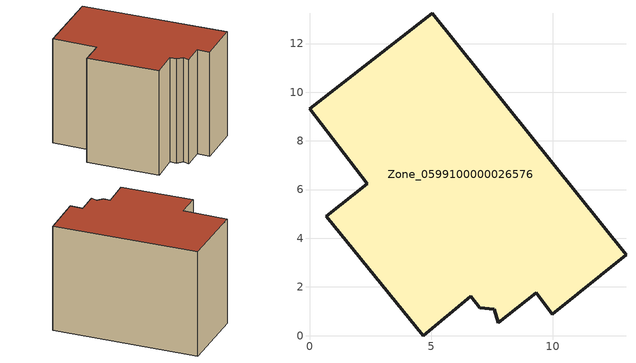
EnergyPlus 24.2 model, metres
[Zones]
Zone_0599100000026576
 floor ground (C_G): 7.76,0.52 7.59,1.07 7,1.15 6.62,1.61 4.67,0 0.68,4.92 2.37,6.23 0,9.32 5.03,13.24 13.01,3.33 9.97,0.88 9.31,1.77 z0
 wall outside (C_F): 0,9.32 2.37,6.23 0.68,4.92 4.67,0 6.62,1.61 7,1.15 7.59,1.07 7.76,0.52 9.31,1.77 9.97,0.88 13.01,3.33 5.03,13.24 0,9.32 z0:9.57
 roof outside (C_R): 7,1.15 7.59,1.07 7.76,0.52 9.31,1.77 9.97,0.88 13.01,3.33 5.03,13.24 0,9.32 2.37,6.23 0.68,4.92 4.67,0 6.62,1.61 z9.57
[BUILDING]
Pand.0599100000026576: North Axis=0; Terrain=City; Loads Convergence Tolerance Value=0.04; Temperature Convergence Tolerance Value=0.4; Solar Distribution=FullExterior; Maximum Number of Warmup Days=25; Minimum Number of Warmup Days=1
[Site:Location]
Rotterdam.The.Hague.AP_ZH_NLD Design_Conditions: Latitude=51.96; Longitude=4.45; Time Zone=1; Elevation=-4.5
[SITE:GROUNDTEMPERATURE:BUILDINGSURFACE]
18, 18, 18, 18, 18, 18, 18, 18, 18, 18, 18, 18
[MATERIAL] Thermal Absorptance=0.9; Solar Absorptance=0.7; Visible Absorptance=0.7
Name | Roughness | Thickness | Conductivity | Density | Specific Heat
G.TC.1946 | MediumSmooth | 0.15 | 1 | 540 | 1210
F.TC.1946 | Rough | 0.3 | 0.857143 | 1920 | 840
R.TC.1946 | MediumRough | 0.2 | 0.909091 | 1500 | 1000
[CONSTRUCTION]
C_G: G.TC.1946
C_F: F.TC.1946
C_R: R.TC.1946
[ZONE]
Zone_0599100000026576: Type=1; Multiplier=1; Ceiling Height=Autocalculate; Volume=Autocalculate; Floor Area=autocalculate; Part of Total Floor Area=Yes
[ZONEINFILTRATION:DESIGNFLOWRATE]
Infil_Zone_0599100000026576: Zone or ZoneList or Space or SpaceList=Zone_0599100000026576; Schedule=AlwaysOn; Design Flow Rate Calculation Method=Flow/Area; Flow Rate per Floor Area=0.003; Constant Term Coefficient=1; Temperature Term Coefficient=0; Velocity Term Coefficient=0; Velocity Squared Term Coefficient=0
[HVACTEMPLATE:ZONE:IDEALLOADSAIRSYSTEM]
Zone_0599100000026576: Maximum Heating Supply Air Temperature=50; Minimum Cooling Supply Air Temperature=13; Maximum Heating Supply Air Humidity Ratio=0.0156; Minimum Cooling Supply Air Humidity Ratio=0.0077; Heating Limit=NoLimit; Cooling Limit=NoLimit; Dehumidification Control Type=ConstantSensibleHeatRatio; Cooling Sensible Heat Ratio=0.7; Dehumidification Setpoint=60; Humidification Control Type=None; Humidification Setpoint=30; Outdoor Air Method=None; Outdoor Air Flow Rate per Person=0.00944; Outdoor Air Flow Rate per Zone Floor Area=0; Outdoor Air Flow Rate per Zone=0; Demand Controlled Ventilation Type=None; Outdoor Air Economizer Type=NoEconomizer; Heat Recovery Type=None; Sensible Heat Recovery Effectiveness=0.7; Latent Heat Recovery Effectiveness=0.65
[ZONECONTROL:THERMOSTAT]
ThermostatControl_Zone_0599100000026576: Zone or ZoneList=Zone_0599100000026576; Control Type Schedule=DualSetpointControlType; Control 1=Thermostat_Zone_0599100000026576; Temperature Difference Between Cutout And Setpoint=0
[THERMOSTATSETPOINT:DUALSETPOINT]
Thermostat_Zone_0599100000026576: Heating Setpoint Temperature Schedule=HeatingSetpoint_Zone_0599100000026576; Cooling Setpoint Temperature Schedule=CoolingSetpoint_Zone_0599100000026576
[SCHEDULE:COMPACT]
HeatingSetpoint_Zone_0599100000026576: Through: 12/31, For: AllDays, Until: 24:00, 21
CoolingSetpoint_Zone_0599100000026576: Through: 12/31, For: AllDays, Until: 24:00, 24
DualSetpointControlType: Through: 12/31, For: AllDays, Until: 24:00, 4
AlwaysOn: Through: 12/31, For: AllDays, Until: 24:00, 1
